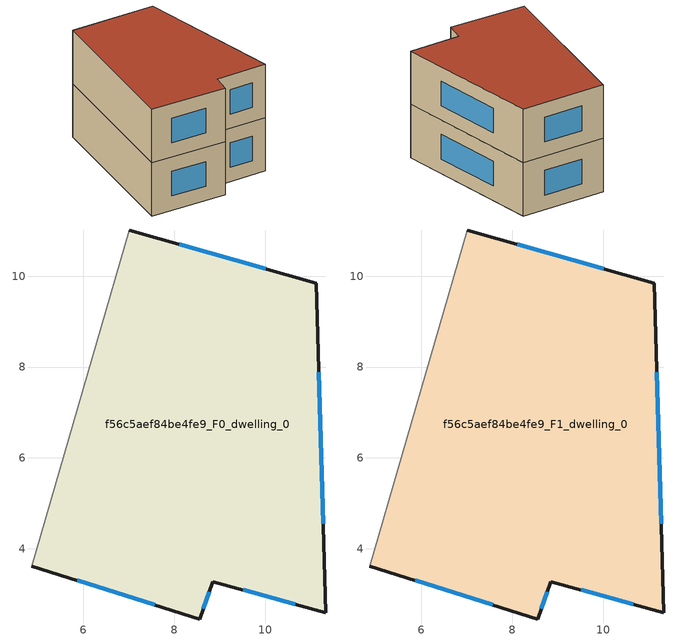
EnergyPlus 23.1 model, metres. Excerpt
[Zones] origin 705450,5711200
f56c5aef84be4fe9_F0_dwelling_0
 floor ground (EU_floor_Construction): 11.12,9.85 11.34,2.59 8.85,3.28 8.57,2.45 4.86,3.62 7.01,11.02 z0
 wall outside (EU_wall_Construction): 4.86,3.62 8.57,2.45 8.85,3.28 11.34,2.59 11.12,9.85 7.01,11.02 z0:3
 wall adiabatic (EU_wall_Construction): 7.01,11.02 4.86,3.62 z0:3
 window (EU_Window_Construction): 5.86,3.3 7.57,2.76 / 10.01,10.16 8.12,10.7 / 11.28,4.54 11.18,7.89 / 9.52,3.09 10.67,2.77 / 8.64,2.67 8.78,3.05 z0.81:2.19
f56c5aef84be4fe9_F1_dwelling_0
 floor to f56c5aef84be4fe9_F0_dwelling_0 (EU_floor_Construction): 11.12,9.85 11.34,2.59 8.85,3.28 8.57,2.45 4.86,3.62 7,11.02 z3
 wall outside (EU_wall_Construction): 4.86,3.62 8.57,2.45 8.85,3.28 11.34,2.59 11.12,9.85 7.01,11.02 z3:6
 wall adiabatic (EU_wall_Construction): 7.01,11.02 4.86,3.62 z3:6
 window (EU_Window_Construction): 5.86,3.3 7.57,2.76 / 10.01,10.16 8.12,10.7 / 11.28,4.54 11.18,7.89 / 9.52,3.09 10.67,2.77 / 8.64,2.67 8.78,3.05 z3.81:5.19
 roof outside (EU_roof_Construction): 11.34,2.59 11.12,9.85 7.01,11.02 4.86,3.62 8.57,2.45 8.85,3.28 z6
[Building]
EU S2 Campaign: North Axis=0; Terrain=City; Solar Distribution=FullExterior
[Site:Location]
London: Latitude=51.5; Longitude=-0.5; Time Zone=0; Elevation=25
[SizingPeriod:WeatherFileDays]
AnnualSizingPeriod: Begin Month=1; Begin Day of Month=1; End Month=12; End Day of Month=31; Day of Week for Start Day=Monday; Use Weather File Daylight Saving Period=No; Use Weather File Rain and Snow Indicators=No
[MATERIAL]
EU_InternalMass_Material: Roughness=MediumRough; Thickness=0.1; Conductivity=1; Density=1800; Specific Heat=900; Thermal Absorptance=0.9; Solar Absorptance=0.7; Visible Absorptance=0.7
[MATERIAL:NOMASS] Roughness=MediumRough; Thermal Absorptance=0.9; Solar Absorptance=0.7; Visible Absorptance=0.7
Name | Thermal Resistance
EU_wall_NoMass | 0.555556
EU_roof_NoMass | 0.510204
EU_floor_NoMass | 1.68919
[WINDOWMATERIAL:SIMPLEGLAZINGSYSTEM]
EU_Window_SimpleGlazing: UFactor=3.96; Solar Heat Gain Coefficient=0.85; Visible Transmittance=0.85
[CONSTRUCTION]
EU_wall_Construction: EU_wall_NoMass
EU_roof_Construction: EU_roof_NoMass
EU_floor_Construction: EU_floor_NoMass
EU_Window_Construction: EU_Window_SimpleGlazing
EU_InternalMass_Construction: EU_InternalMass_Material
[ZONE] Type=1; Multiplier=1; Ceiling Height=autocalculate; Floor Area=autocalculate; Part of Total Floor Area=Yes
Name | Volume
f56c5aef84be4fe9_F0_dwelling_0 | 122.015
f56c5aef84be4fe9_F1_dwelling_0 | 122.016
[INTERNALMASS] Construction=EU_InternalMass_Construction; Surface Area=40.6715
Name | Zone or ZoneList
f56c5aef84be4fe9_F0_dwelling_0_EU_InternalMass | f56c5aef84be4fe9_F0_dwelling_0
f56c5aef84be4fe9_F1_dwelling_0_EU_InternalMass | f56c5aef84be4fe9_F1_dwelling_0
[OTHEREQUIPMENT] Fuel Type=Electricity; Design Level Calculation Method=Watts/Area; Power per Zone Floor Area=1; Fraction Latent=0; Fraction Radiant=0; Fraction Lost=0; Carbon Dioxide Generation Rate=0; EndUse Subcategory=EU_Step8_InternalGains
Name | Zone or ZoneList or Space or SpaceList | Schedule
EU_Step8_InternalGain_f56c5aef84be4fe9_F0_dwelling_0_f000 | f56c5aef84be4fe9_F0_dwelling_0 | EU_Step8_GainSchedule_f56c5aef84be4fe9_F0_dwelling_0_f000
EU_Step8_InternalGain_f56c5aef84be4fe9_F1_dwelling_0_f000 | f56c5aef84be4fe9_F1_dwelling_0 | EU_Step8_GainSchedule_f56c5aef84be4fe9_F1_dwelling_0_f000
[ZONEVENTILATION:DESIGNFLOWRATE] Schedule=EU_AlwaysOn; Design Flow Rate Calculation Method=AirChanges/Hour; Air Changes per Hour=0.48; Ventilation Type=Natural; Fan Pressure Rise=0; Fan Total Efficiency=1; Constant Term Coefficient=1; Temperature Term Coefficient=0; Velocity Term Coefficient=0; Velocity Squared Term Coefficient=0; Minimum Indoor Temperature=-100; Maximum Indoor Temperature=100; Delta Temperature=-100; Minimum Outdoor Temperature=-100; Maximum Outdoor Temperature=100; Maximum Wind Speed=40
Name | Zone or ZoneList or Space or SpaceList
EU_ConstantAir_f56c5aef84be4fe9_F0_dwelling_0 | f56c5aef84be4fe9_F0_dwelling_0
EU_ConstantAir_f56c5aef84be4fe9_F1_dwelling_0 | f56c5aef84be4fe9_F1_dwelling_0
[HVACTEMPLATE:THERMOSTAT] Constant Heating Setpoint=20; Constant Cooling Setpoint=50
EU_HeatOnly_f56c5aef84be4fe9_F0_dwelling_0; EU_HeatOnly_f56c5aef84be4fe9_F1_dwelling_0
[HVACTEMPLATE:ZONE:IDEALLOADSAIRSYSTEM] System Availability Schedule=EU_AlwaysOn; Maximum Heating Supply Air Temperature=50; Minimum Cooling Supply Air Temperature=13; Maximum Heating Supply Air Humidity Ratio=0.0156; Minimum Cooling Supply Air Humidity Ratio=0.0077; Heating Limit=NoLimit; Cooling Limit=NoLimit; Heating Availability Schedule=EU_AlwaysOn; Cooling Availability Schedule=EU_CoolingOff; Dehumidification Control Type=ConstantSensibleHeatRatio; Cooling Sensible Heat Ratio=0.7; Dehumidification Setpoint=60; Humidification Control Type=None; Humidification Setpoint=30; Outdoor Air Method=None; Outdoor Air Flow Rate per Person=0.00944; Outdoor Air Flow Rate per Zone Floor Area=0; Outdoor Air Flow Rate per Zone=0; Demand Controlled Ventilation Type=None; Outdoor Air Economizer Type=NoEconomizer; Heat Recovery Type=None; Sensible Heat Recovery Effectiveness=0.7; Latent Heat Recovery Effectiveness=0.65
Name | Template Thermostat
f56c5aef84be4fe9_F0_dwelling_0 | EU_HeatOnly_f56c5aef84be4fe9_F0_dwelling_0
f56c5aef84be4fe9_F1_dwelling_0 | EU_HeatOnly_f56c5aef84be4fe9_F1_dwelling_0
[SIZING:ZONE] Zone Cooling Design Supply Air Temperature Input Method=SupplyAirTemperature; Zone Cooling Design Supply Air Temperature=13; Zone Heating Design Supply Air Temperature Input Method=SupplyAirTemperature; Zone Heating Design Supply Air Temperature=50; Zone Cooling Design Supply Air Humidity Ratio=0.008; Zone Heating Design Supply Air Humidity Ratio=0.008; Cooling Design Air Flow Method=DesignDay; Cooling Design Air Flow Rate=0; Cooling Minimum Air Flow per Zone Floor Area=0.000762; Cooling Minimum Air Flow=0; Cooling Minimum Air Flow Fraction=0.2; Heating Design Air Flow Method=DesignDay; Heating Design Air Flow Rate=0; Heating Maximum Air Flow per Zone Floor Area=0.002032; Heating Maximum Air Flow=0.141576; Heating Maximum Air Flow Fraction=0.3; Account for Dedicated Outdoor Air System=No; Dedicated Outdoor Air System Control Strategy=NeutralSupplyAir; Dedicated Outdoor Air Low Setpoint Temperature for Design=autosize; Dedicated Outdoor Air High Setpoint Temperature for Design=autosize; Zone Load Sizing Method=Sensible Load Only No Latent Load; Zone Latent Cooling Design Supply Air Humidity Ratio Input Method=HumidityRatioDifference; Zone Cooling Design Supply Air Humidity Ratio Difference=0.005; Zone Latent Heating Design Supply Air Humidity Ratio Input Method=HumidityRatioDifference; Zone Humidification Design Supply Air Humidity Ratio Difference=0.005
f56c5aef84be4fe9_F0_dwelling_0; f56c5aef84be4fe9_F1_dwelling_0
[SCHEDULE:CONSTANT]
Name | Hourly Value
EU_AlwaysOn | 1
EU_CoolingOff | 0
[SCHEDULE:FILE] Column Number=1; Rows to Skip at Top=0; Number of Hours of Data=8760; Column Separator=Comma; Interpolate to Timestep=No; Minutes per Item=60; Adjust Schedule for Daylight Savings=Yes
Name | File
EU_Step8_GainSchedule_f56c5aef84be4fe9_F0_dwelling_0_f000 | ../../schedules/f56c5aef84be4fe9/f56c5aef84be4fe9_F0_dwelling_0_f000_gain.csv
EU_Step8_GainSchedule_f56c5aef84be4fe9_F1_dwelling_0_f000 | ../../schedules/f56c5aef84be4fe9/f56c5aef84be4fe9_F1_dwelling_0_f000_gain.csv
